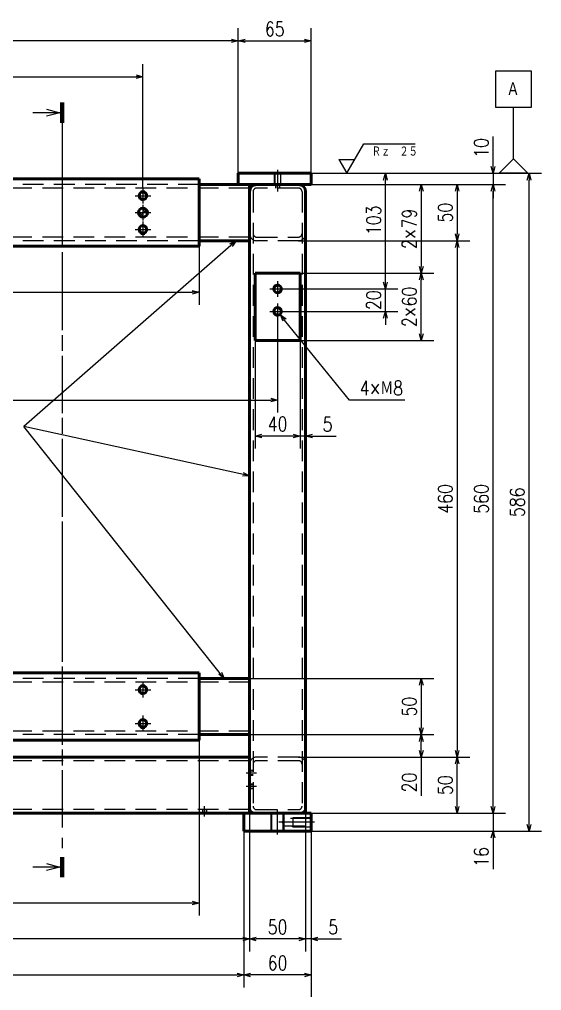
# Model space of a CAD drawing. Header units: millimetres. Extents: x -1556 to 1738, y -901 to 1368.
# Drawn here: x 410 to 875, y -142 to 723 of the extents above; entities that cross this region are included whole.
import ezdxf

# ---------------------------------------------------------------- set-up
doc = ezdxf.new("R2010")
doc.units = ezdxf.units.MM
doc.header["$LTSCALE"] = 1.453415
for name, pattern in [('CENTER', [50.8, 31.75, -6.35, 6.35, -6.35]), ('DASHED', [19.05, 12.7, -6.35]), ('PHANTOM', [63.5, 31.75, -6.35, 6.35, -6.35, 6.35, -6.35])]:
    doc.linetypes.add(name, pattern=pattern)
doc.layers.add('設計用（構成部品類）', color=7, linetype='Continuous')
doc.styles.get("Standard").update_dxf_attribs({"font": 'txt', "bigfont": 'extfont2'})
doc.dimstyles.get("Standard").update_dxf_attribs({"dimtxt": 2.5, "dimasz": 2.5, "dimexe": 1.25, "dimexo": 0.625, "dimtad": 1, "dimzin": 0, "dimdsep": 46, "dimtxsty": 'Standard', "dimcen": 2.5, "dimadec": 0, "dimazin": 0, "dimtfac": 0.75, "dimtmove": 0, "dimatfit": 3, "dimfxl": 1, "dimarcsym": 0})

# ---------------------------------------------------------------- blocks, each defined once
blk = doc.blocks.new('_OPEN30')
at = {"color": 0, "linetype": 'ByBlock', "lineweight": -2}
for p, q in [((-1, 0.267949), (0, 0)), ((0, 0), (-1, -0.267949)), ((0, 0), (-1, 0))]:
    blk.add_line(p, q, dxfattribs=at)
blk = doc.blocks.new('*D226')
at = {"layer": 'Defpoints', "color": 0}
for p in [(615, 16), (665, 16), (615, -96)]:
    blk.add_point(p, dxfattribs=at)
at = {"layer": '設計用（構成部品類）', "color": 0, "linetype": 'Continuous', "lineweight": 25}
for p, q in [((615, 16), (615, -107.2)), ((665, 16), (665, -107.2)), ((659, -96), (621, -96))]:
    blk.add_line(p, q, dxfattribs=at)
at = {"layer": '設計用（構成部品類）', "color": 0, "lineweight": 25, "xscale": 6, "yscale": 6, "zscale": 6, "rotation": 180}
blk.add_blockref('_OPEN30', (615, -96), dxfattribs=at)
at = {"layer": '設計用（構成部品類）', "color": 0, "lineweight": 25, "xscale": 6, "yscale": 6, "zscale": 6}
blk.add_blockref('_OPEN30', (665, -96), dxfattribs=at)
at = {"layer": '設計用（構成部品類）', "color": 0, "lineweight": 50, "insert": (640, -85.47), "char_height": 12.8, "attachment_point": 5}
blk.add_mtext('\\W0.800000;50', dxfattribs=at)
blk = doc.blocks.new('*D227')
at = {"layer": 'Defpoints', "color": 0}
for p in [(610, 0), (670, 0), (610, -128)]:
    blk.add_point(p, dxfattribs=at)
at = {"layer": '設計用（構成部品類）', "color": 0, "linetype": 'Continuous', "lineweight": 25}
for p, q in [((610, 0), (610, -139.2)), ((670, 0), (670, -139.2)), ((664, -128), (616, -128))]:
    blk.add_line(p, q, dxfattribs=at)
at = {"layer": '設計用（構成部品類）', "color": 0, "lineweight": 25, "xscale": 6, "yscale": 6, "zscale": 6, "rotation": 180}
blk.add_blockref('_OPEN30', (610, -128), dxfattribs=at)
at = {"layer": '設計用（構成部品類）', "color": 0, "lineweight": 25, "xscale": 6, "yscale": 6, "zscale": 6}
blk.add_blockref('_OPEN30', (670, -128), dxfattribs=at)
at = {"layer": '設計用（構成部品類）', "color": 0, "lineweight": 50, "insert": (640, -117.47), "char_height": 12.8, "attachment_point": 5}
blk.add_mtext('\\W0.800000;60', dxfattribs=at)
blk = doc.blocks.new('*D229')
at = {"layer": 'Defpoints', "color": 0}
for p in [(665, 16), (670, 0), (665, -96)]:
    blk.add_point(p, dxfattribs=at)
at = {"layer": '設計用（構成部品類）', "color": 0, "linetype": 'Continuous', "lineweight": 25}
for p, q in [((665, 16), (665, -107.2)), ((670, 0), (670, -107.2)), ((659, -96), (653, -96)), ((670, -96), (665, -96)), ((670, -96), (697.05, -96)), ((676, -96), (682, -96))]:
    blk.add_line(p, q, dxfattribs=at)
at = {"layer": '設計用（構成部品類）', "color": 0, "lineweight": 25, "xscale": 6, "yscale": 6, "zscale": 6}
blk.add_blockref('_OPEN30', (665, -96), dxfattribs=at)
at = {"layer": '設計用（構成部品類）', "color": 0, "lineweight": 25, "xscale": 6, "yscale": 6, "zscale": 6, "rotation": 180}
blk.add_blockref('_OPEN30', (670, -96), dxfattribs=at)
at = {"layer": '設計用（構成部品類）', "color": 0, "lineweight": 50, "insert": (689.52, -85.47), "char_height": 12.8, "attachment_point": 5}
blk.add_mtext('\\W0.800000;5', dxfattribs=at)
blk = doc.blocks.new('*D230')
at = {"layer": 'Defpoints', "color": 0}
for p in [(0, 0), (670, 0), (670, -160)]:
    blk.add_point(p, dxfattribs=at)
at = {"layer": '設計用（構成部品類）', "color": 0, "linetype": 'Continuous', "lineweight": 25}
for p, q in [((0, 0), (0, -171.2)), ((670, 0), (670, -171.2)), ((6, -160), (664, -160))]:
    blk.add_line(p, q, dxfattribs=at)
at = {"layer": '設計用（構成部品類）', "color": 0, "lineweight": 25, "xscale": 6, "yscale": 6, "zscale": 6, "rotation": 180}
blk.add_blockref('_OPEN30', (0, -160), dxfattribs=at)
at = {"layer": '設計用（構成部品類）', "color": 0, "lineweight": 25, "xscale": 6, "yscale": 6, "zscale": 6}
blk.add_blockref('_OPEN30', (670, -160), dxfattribs=at)
at = {"layer": '設計用（構成部品類）', "color": 0, "lineweight": 50, "insert": (335, -149.47), "char_height": 12.8, "attachment_point": 5}
blk.add_mtext('\\W0.800000;670', dxfattribs=at)
blk = doc.blocks.new('*D231')
at = {"layer": 'Defpoints', "color": 0}
for p in [(55, 16), (615, 16), (55, -96)]:
    blk.add_point(p, dxfattribs=at)
at = {"layer": '設計用（構成部品類）', "color": 0, "linetype": 'Continuous', "lineweight": 25}
for p, q in [((55, 16), (55, -107.2)), ((615, 16), (615, -107.2)), ((609, -96), (61, -96))]:
    blk.add_line(p, q, dxfattribs=at)
at = {"layer": '設計用（構成部品類）', "color": 0, "lineweight": 25, "xscale": 6, "yscale": 6, "zscale": 6}
for p, rotation in [((55, -96), 180), ((615, -96), 360)]:
    blk.add_blockref('_OPEN30', p, dxfattribs=dict(at, rotation=rotation))
at = {"layer": '設計用（構成部品類）', "color": 0, "lineweight": 50, "insert": (335, -85.47), "char_height": 12.8, "attachment_point": 5}
blk.add_mtext('\\W0.800000;(560)', dxfattribs=at)
blk = doc.blocks.new('*D232')
at = {"layer": 'Defpoints', "color": 0}
for p in [(60, 0), (610, 0), (610, -128)]:
    blk.add_point(p, dxfattribs=at)
at = {"layer": '設計用（構成部品類）', "color": 0, "linetype": 'Continuous', "lineweight": 25}
for p, q in [((60, 0), (60, -139.2)), ((610, 0), (610, -139.2)), ((66, -128), (604, -128))]:
    blk.add_line(p, q, dxfattribs=at)
at = {"layer": '設計用（構成部品類）', "color": 0, "lineweight": 25, "xscale": 6, "yscale": 6, "zscale": 6, "rotation": 180}
blk.add_blockref('_OPEN30', (60, -128), dxfattribs=at)
at = {"layer": '設計用（構成部品類）', "color": 0, "lineweight": 25, "xscale": 6, "yscale": 6, "zscale": 6}
blk.add_blockref('_OPEN30', (610, -128), dxfattribs=at)
at = {"layer": '設計用（構成部品類）', "color": 0, "lineweight": 50, "insert": (335, -117.47), "char_height": 12.8, "attachment_point": 5}
blk.add_mtext('\\W0.800000;(550)', dxfattribs=at)
blk = doc.blocks.new('*D233')
at = {"layer": 'Defpoints', "color": 0}
for p in [(100, 81), (570, 81), (100, -64)]:
    blk.add_point(p, dxfattribs=at)
at = {"layer": '設計用（構成部品類）', "color": 0, "linetype": 'Continuous', "lineweight": 25}
for p, q in [((100, 81), (100, -75.2)), ((570, 81), (570, -75.2)), ((564, -64), (106, -64))]:
    blk.add_line(p, q, dxfattribs=at)
at = {"layer": '設計用（構成部品類）', "color": 0, "lineweight": 25, "xscale": 6, "yscale": 6, "zscale": 6}
for p, rotation in [((100, -64), 180), ((570, -64), 360)]:
    blk.add_blockref('_OPEN30', p, dxfattribs=dict(at, rotation=rotation))
at = {"layer": '設計用（構成部品類）', "color": 0, "lineweight": 50, "insert": (335, -53.32), "char_height": 12.8, "attachment_point": 5}
blk.add_mtext('\\W0.800000;470', dxfattribs=at)
blk = doc.blocks.new('*D235')
at = {"layer": 'Defpoints', "color": 0}
for p in [(100, 521), (570, 521), (570, 480)]:
    blk.add_point(p, dxfattribs=at)
at = {"layer": '設計用（構成部品類）', "color": 0, "linetype": 'Continuous', "lineweight": 25}
for p, q in [((100, 521), (100, 468.8)), ((570, 521), (570, 468.8)), ((106, 480), (564, 480))]:
    blk.add_line(p, q, dxfattribs=at)
at = {"layer": '設計用（構成部品類）', "color": 0, "lineweight": 25, "xscale": 6, "yscale": 6, "zscale": 6, "rotation": 180}
blk.add_blockref('_OPEN30', (100, 480), dxfattribs=at)
at = {"layer": '設計用（構成部品類）', "color": 0, "lineweight": 25, "xscale": 6, "yscale": 6, "zscale": 6}
blk.add_blockref('_OPEN30', (570, 480), dxfattribs=at)
at = {"layer": '設計用（構成部品類）', "color": 0, "lineweight": 50, "insert": (335, 490.68), "char_height": 12.8, "attachment_point": 5}
blk.add_mtext('\\W0.800000;470', dxfattribs=at)
blk = doc.blocks.new('*D238')
at = {"layer": 'Defpoints', "color": 0}
for p in [(65, 704), (65, 586), (605, 586)]:
    blk.add_point(p, dxfattribs=at)
at = {"layer": '設計用（構成部品類）', "color": 0, "linetype": 'Continuous', "lineweight": 25}
for p, q in [((65, 586), (65, 715.2)), ((605, 586), (605, 715.2)), ((599, 704), (71, 704))]:
    blk.add_line(p, q, dxfattribs=at)
at = {"layer": '設計用（構成部品類）', "color": 0, "lineweight": 25, "xscale": 6, "yscale": 6, "zscale": 6}
for p, rotation in [((65, 704), 180), ((605, 704), 360)]:
    blk.add_blockref('_OPEN30', p, dxfattribs=dict(at, rotation=rotation))
at = {"layer": '設計用（構成部品類）', "color": 0, "lineweight": 50, "insert": (335, 714.68), "char_height": 12.8, "attachment_point": 5}
blk.add_mtext('\\W0.800000;540', dxfattribs=at)
blk = doc.blocks.new('*D239')
at = {"layer": 'Defpoints', "color": 0}
for p in [(670, 704), (605, 586), (670, 586)]:
    blk.add_point(p, dxfattribs=at)
at = {"layer": '設計用（構成部品類）', "color": 0, "linetype": 'Continuous', "lineweight": 25}
for p, q in [((605, 586), (605, 715.2)), ((670, 586), (670, 715.2)), ((611, 704), (664, 704))]:
    blk.add_line(p, q, dxfattribs=at)
at = {"layer": '設計用（構成部品類）', "color": 0, "lineweight": 25, "xscale": 6, "yscale": 6, "zscale": 6, "rotation": 180}
blk.add_blockref('_OPEN30', (605, 704), dxfattribs=at)
at = {"layer": '設計用（構成部品類）', "color": 0, "lineweight": 25, "xscale": 6, "yscale": 6, "zscale": 6}
blk.add_blockref('_OPEN30', (670, 704), dxfattribs=at)
at = {"layer": '設計用（構成部品類）', "color": 0, "lineweight": 50, "insert": (637.5, 714.53), "char_height": 12.8, "attachment_point": 5}
blk.add_mtext('\\W0.800000;65', dxfattribs=at)
blk = doc.blocks.new('*D240')
at = {"layer": 'Defpoints', "color": 0}
for p in [(520, 672), (150, 573), (520, 573)]:
    blk.add_point(p, dxfattribs=at)
at = {"layer": '設計用（構成部品類）', "color": 0, "linetype": 'Continuous', "lineweight": 25}
for p, q in [((150, 573), (150, 683.2)), ((520, 573), (520, 683.2)), ((156, 672), (514, 672))]:
    blk.add_line(p, q, dxfattribs=at)
at = {"layer": '設計用（構成部品類）', "color": 0, "lineweight": 25, "xscale": 6, "yscale": 6, "zscale": 6, "rotation": 180}
blk.add_blockref('_OPEN30', (150, 672), dxfattribs=at)
at = {"layer": '設計用（構成部品類）', "color": 0, "lineweight": 25, "xscale": 6, "yscale": 6, "zscale": 6}
blk.add_blockref('_OPEN30', (520, 672), dxfattribs=at)
at = {"layer": '設計用（構成部品類）', "color": 0, "lineweight": 50, "insert": (335, 682.53), "char_height": 12.8, "attachment_point": 5}
blk.add_mtext('\\W0.800000;370', dxfattribs=at)
blk = doc.blocks.new('*D243')
at = {"layer": 'Defpoints', "color": 0}
for p in [(620, 437), (660, 437), (620, 352)]:
    blk.add_point(p, dxfattribs=at)
at = {"layer": '設計用（構成部品類）', "color": 0, "linetype": 'Continuous', "lineweight": 25}
for p, q in [((620, 437), (620, 340.8)), ((660, 437), (660, 340.8)), ((654, 352), (626, 352))]:
    blk.add_line(p, q, dxfattribs=at)
at = {"layer": '設計用（構成部品類）', "color": 0, "lineweight": 25, "xscale": 6, "yscale": 6, "zscale": 6, "rotation": 180}
blk.add_blockref('_OPEN30', (620, 352), dxfattribs=at)
at = {"layer": '設計用（構成部品類）', "color": 0, "lineweight": 25, "xscale": 6, "yscale": 6, "zscale": 6}
blk.add_blockref('_OPEN30', (660, 352), dxfattribs=at)
at = {"layer": '設計用（構成部品類）', "color": 0, "lineweight": 50, "insert": (640, 362.68), "char_height": 12.8, "attachment_point": 5}
blk.add_mtext('\\W0.800000;40', dxfattribs=at)
blk = doc.blocks.new('*D244')
at = {"layer": 'Defpoints', "color": 0}
for p in [(665, 569.6), (660, 437), (660, 352)]:
    blk.add_point(p, dxfattribs=at)
at = {"layer": '設計用（構成部品類）', "color": 0, "linetype": 'Continuous', "lineweight": 25}
for p, q in [((660, 437), (660, 340.8)), ((654, 352), (648, 352)), ((665, 352), (660, 352)), ((665, 352), (692.05, 352)), ((671, 352), (677, 352))]:
    blk.add_line(p, q, dxfattribs=at)
at = {"layer": '設計用（構成部品類）', "color": 0, "lineweight": 25, "xscale": 6, "yscale": 6, "zscale": 6}
blk.add_blockref('_OPEN30', (660, 352), dxfattribs=at)
at = {"layer": '設計用（構成部品類）', "color": 0, "lineweight": 25, "xscale": 6, "yscale": 6, "zscale": 6, "rotation": 180}
blk.add_blockref('_OPEN30', (665, 352), dxfattribs=at)
at = {"layer": '設計用（構成部品類）', "color": 0, "lineweight": 50, "insert": (684.52, 362.53), "char_height": 12.8, "attachment_point": 5}
blk.add_mtext('\\W0.800000;5', dxfattribs=at)
blk = doc.blocks.new('*D245')
at = {"layer": 'Defpoints', "color": 0}
for p in [(30, 456), (640, 456), (640, 384)]:
    blk.add_point(p, dxfattribs=at)
at = {"layer": '設計用（構成部品類）', "color": 0, "linetype": 'Continuous', "lineweight": 25}
for p, q in [((30, 456), (30, 372.8)), ((640, 456), (640, 372.8)), ((36, 384), (634, 384))]:
    blk.add_line(p, q, dxfattribs=at)
at = {"layer": '設計用（構成部品類）', "color": 0, "lineweight": 25, "xscale": 6, "yscale": 6, "zscale": 6, "rotation": 180}
blk.add_blockref('_OPEN30', (30, 384), dxfattribs=at)
at = {"layer": '設計用（構成部品類）', "color": 0, "lineweight": 25, "xscale": 6, "yscale": 6, "zscale": 6}
blk.add_blockref('_OPEN30', (640, 384), dxfattribs=at)
at = {"layer": '設計用（構成部品類）', "color": 0, "lineweight": 50, "insert": (335, 394.53), "char_height": 12.8, "attachment_point": 5}
blk.add_mtext('\\W0.800000;610', dxfattribs=at)
blk = doc.blocks.new('*D247')
at = {"layer": 'Defpoints', "color": 0}
for p in [(670, 586), (864, 586), (670, 0)]:
    blk.add_point(p, dxfattribs=at)
at = {"layer": '設計用（構成部品類）', "color": 0, "linetype": 'Continuous', "lineweight": 25}
for p, q in [((670, 586), (875.2, 586)), ((864, 6), (864, 580)), ((670, 0), (875.2, 0))]:
    blk.add_line(p, q, dxfattribs=at)
at = {"layer": '設計用（構成部品類）', "color": 0, "lineweight": 25, "xscale": 6, "yscale": 6, "zscale": 6}
for p, rotation in [((864, 586), 90), ((864, 0), 270)]:
    blk.add_blockref('_OPEN30', p, dxfattribs=dict(at, rotation=rotation))
at = {"layer": '設計用（構成部品類）', "color": 0, "lineweight": 50, "insert": (853.47, 293), "char_height": 12.8, "attachment_point": 5, "rotation": 90}
blk.add_mtext('\\W0.800000;586', dxfattribs=at)
blk = doc.blocks.new('*D248')
at = {"layer": 'Defpoints', "color": 0}
for p in [(670, 586), (670, 576), (832, 576)]:
    blk.add_point(p, dxfattribs=at)
at = {"layer": '設計用（構成部品類）', "color": 0, "linetype": 'Continuous', "lineweight": 25}
for p, q in [((832, 586), (832, 618.71)), ((832, 592), (832, 598)), ((670, 586), (843.2, 586)), ((832, 586), (832, 576)), ((670, 576), (843.2, 576)), ((832, 570), (832, 564))]:
    blk.add_line(p, q, dxfattribs=at)
at = {"layer": '設計用（構成部品類）', "color": 0, "lineweight": 25, "xscale": 6, "yscale": 6, "zscale": 6}
for p, rotation in [((832, 586), 270), ((832, 576), 90)]:
    blk.add_blockref('_OPEN30', p, dxfattribs=dict(at, rotation=rotation))
at = {"layer": '設計用（構成部品類）', "color": 0, "lineweight": 50, "insert": (821.47, 608.64), "char_height": 12.8, "attachment_point": 5, "rotation": 90}
blk.add_mtext('\\W0.800000;10', dxfattribs=at)
blk = doc.blocks.new('*D249')
at = {"layer": 'Defpoints', "color": 0}
for p in [(670, 576), (832, 576), (670, 16)]:
    blk.add_point(p, dxfattribs=at)
at = {"layer": '設計用（構成部品類）', "color": 0, "linetype": 'Continuous', "lineweight": 25}
for p, q in [((670, 576), (843.2, 576)), ((832, 22), (832, 570)), ((670, 16), (843.2, 16))]:
    blk.add_line(p, q, dxfattribs=at)
at = {"layer": '設計用（構成部品類）', "color": 0, "lineweight": 25, "xscale": 6, "yscale": 6, "zscale": 6}
for p, rotation in [((832, 576), 90), ((832, 16), 270)]:
    blk.add_blockref('_OPEN30', p, dxfattribs=dict(at, rotation=rotation))
at = {"layer": '設計用（構成部品類）', "color": 0, "lineweight": 50, "insert": (821.47, 296), "char_height": 12.8, "attachment_point": 5, "rotation": 90}
blk.add_mtext('\\W0.800000;560', dxfattribs=at)
blk = doc.blocks.new('*D250')
at = {"layer": 'Defpoints', "color": 0}
for p in [(670, 16), (670, 0), (832, 0)]:
    blk.add_point(p, dxfattribs=at)
at = {"layer": '設計用（構成部品類）', "color": 0, "linetype": 'Continuous', "lineweight": 25}
for p, q in [((832, 22), (832, 28)), ((670, 16), (843.2, 16)), ((832, 16), (832, 0)), ((670, 0), (843.2, 0)), ((832, 0), (832, -33.84)), ((832, -6), (832, -12))]:
    blk.add_line(p, q, dxfattribs=at)
at = {"layer": '設計用（構成部品類）', "color": 0, "lineweight": 25, "xscale": 6, "yscale": 6, "zscale": 6}
for p, rotation in [((832, 16), 270), ((832, 0), 90)]:
    blk.add_blockref('_OPEN30', p, dxfattribs=dict(at, rotation=rotation))
at = {"layer": '設計用（構成部品類）', "color": 0, "lineweight": 50, "insert": (821.47, -22.92), "char_height": 12.8, "attachment_point": 5, "rotation": 90}
blk.add_mtext('\\W0.800000;16', dxfattribs=at)
blk = doc.blocks.new('*D251')
at = {"layer": 'Defpoints', "color": 0}
for p in [(658.6, 66), (800, 66), (670, 16)]:
    blk.add_point(p, dxfattribs=at)
at = {"layer": '設計用（構成部品類）', "color": 0, "linetype": 'Continuous', "lineweight": 25}
for p, q in [((658.6, 66), (811.2, 66)), ((800, 22), (800, 60)), ((670, 16), (811.2, 16))]:
    blk.add_line(p, q, dxfattribs=at)
at = {"layer": '設計用（構成部品類）', "color": 0, "lineweight": 25, "xscale": 6, "yscale": 6, "zscale": 6}
for p, rotation in [((800, 66), 90), ((800, 16), 270)]:
    blk.add_blockref('_OPEN30', p, dxfattribs=dict(at, rotation=rotation))
at = {"layer": '設計用（構成部品類）', "color": 0, "lineweight": 50, "insert": (789.47, 41), "char_height": 12.8, "attachment_point": 5, "rotation": 90}
blk.add_mtext('\\W0.800000;50', dxfattribs=at)
blk = doc.blocks.new('*D252')
at = {"layer": 'Defpoints', "color": 0}
for p in [(658.6, 526), (658.6, 66), (800, 66)]:
    blk.add_point(p, dxfattribs=at)
at = {"layer": '設計用（構成部品類）', "color": 0, "linetype": 'Continuous', "lineweight": 25}
for p, q in [((658.6, 526), (811.2, 526)), ((800, 520), (800, 72)), ((658.6, 66), (811.2, 66))]:
    blk.add_line(p, q, dxfattribs=at)
at = {"layer": '設計用（構成部品類）', "color": 0, "lineweight": 25, "xscale": 6, "yscale": 6, "zscale": 6}
for p, rotation in [((800, 526), 90), ((800, 66), 270)]:
    blk.add_blockref('_OPEN30', p, dxfattribs=dict(at, rotation=rotation))
at = {"layer": '設計用（構成部品類）', "color": 0, "lineweight": 50, "insert": (789.32, 296), "char_height": 12.8, "attachment_point": 5, "rotation": 90}
blk.add_mtext('\\W0.800000;460', dxfattribs=at)
blk = doc.blocks.new('*D253')
at = {"layer": 'Defpoints', "color": 0}
for p in [(670, 576), (658.6, 526), (800, 526)]:
    blk.add_point(p, dxfattribs=at)
at = {"layer": '設計用（構成部品類）', "color": 0, "linetype": 'Continuous', "lineweight": 25}
for p, q in [((670, 576), (811.2, 576)), ((800, 570), (800, 532)), ((658.6, 526), (811.2, 526))]:
    blk.add_line(p, q, dxfattribs=at)
at = {"layer": '設計用（構成部品類）', "color": 0, "lineweight": 25, "xscale": 6, "yscale": 6, "zscale": 6}
for p, rotation in [((800, 576), 90), ((800, 526), 270)]:
    blk.add_blockref('_OPEN30', p, dxfattribs=dict(at, rotation=rotation))
at = {"layer": '設計用（構成部品類）', "color": 0, "lineweight": 50, "insert": (789.47, 551), "char_height": 12.8, "attachment_point": 5, "rotation": 90}
blk.add_mtext('\\W0.800000;50', dxfattribs=at)
blk = doc.blocks.new('*D254')
at = {"layer": 'Defpoints', "color": 0}
for p in [(615, 136), (615, 86), (768, 86)]:
    blk.add_point(p, dxfattribs=at)
at = {"layer": '設計用（構成部品類）', "color": 0, "linetype": 'Continuous', "lineweight": 25}
for p, q in [((615, 136), (779.2, 136)), ((768, 130), (768, 92)), ((615, 86), (779.2, 86))]:
    blk.add_line(p, q, dxfattribs=at)
at = {"layer": '設計用（構成部品類）', "color": 0, "lineweight": 25, "xscale": 6, "yscale": 6, "zscale": 6}
for p, rotation in [((768, 136), 90), ((768, 86), 270)]:
    blk.add_blockref('_OPEN30', p, dxfattribs=dict(at, rotation=rotation))
at = {"layer": '設計用（構成部品類）', "color": 0, "lineweight": 50, "insert": (757.47, 111), "char_height": 12.8, "attachment_point": 5, "rotation": 90}
blk.add_mtext('\\W0.800000;50', dxfattribs=at)
blk = doc.blocks.new('*D255')
at = {"layer": 'Defpoints', "color": 0}
for p in [(615, 86), (768, 86), (658.6, 66)]:
    blk.add_point(p, dxfattribs=at)
at = {"layer": '設計用（構成部品類）', "color": 0, "linetype": 'Continuous', "lineweight": 25}
for p, q in [((615, 86), (779.2, 86)), ((768, 72), (768, 80)), ((658.6, 66), (779.2, 66)), ((768, 66), (768, 31.57))]:
    blk.add_line(p, q, dxfattribs=at)
at = {"layer": '設計用（構成部品類）', "color": 0, "lineweight": 25, "xscale": 6, "yscale": 6, "zscale": 6}
for p, rotation in [((768, 86), 90), ((768, 66), 270)]:
    blk.add_blockref('_OPEN30', p, dxfattribs=dict(at, rotation=rotation))
at = {"layer": '設計用（構成部品類）', "color": 0, "lineweight": 50, "insert": (757.47, 43.36), "char_height": 12.8, "attachment_point": 5, "rotation": 90}
blk.add_mtext('\\W0.800000;20', dxfattribs=at)
blk = doc.blocks.new('*X267')
at = {"layer": '設計用（構成部品類）', "color": 7, "linetype": 'Continuous', "lineweight": 25}
for p, q in [((0, 3.05), (0.95, 4)), ((0.51, 1.86), (2.64, 4)), ((1.29, 0.95), (3.89, 3.54)), ((2.35, 0.31), (3.89, 1.85)), ((3.74, 0), (3.89, 0.15))]:
    blk.add_line(p, q, dxfattribs=at)
blk = doc.blocks.new('*X268')
at = {"layer": '設計用（構成部品類）', "color": 7, "linetype": 'Continuous', "lineweight": 25}
for p, q in [((0, 2.94), (0.95, 3.89)), ((0, 1.24), (2.14, 3.38)), ((0.45, 0), (3.05, 2.59)), ((2.15, 0), (3.69, 1.54)), ((3.85, 0), (4, 0.15))]:
    blk.add_line(p, q, dxfattribs=at)
blk = doc.blocks.new('*D269')
at = {"layer": 'Defpoints', "color": 0}
for p in [(647, 483), (736, 483), (647, 463)]:
    blk.add_point(p, dxfattribs=at)
at = {"layer": '設計用（構成部品類）', "color": 0, "linetype": 'Continuous', "lineweight": 25}
for p, q in [((736, 489), (736, 495)), ((647, 483), (747.2, 483)), ((736, 463), (736, 483)), ((647, 463), (747.2, 463)), ((736, 457), (736, 451))]:
    blk.add_line(p, q, dxfattribs=at)
at = {"layer": '設計用（構成部品類）', "color": 0, "lineweight": 25, "xscale": 6, "yscale": 6, "zscale": 6}
for p, rotation in [((736, 483), 270), ((736, 463), 90)]:
    blk.add_blockref('_OPEN30', p, dxfattribs=dict(at, rotation=rotation))
at = {"layer": '設計用（構成部品類）', "color": 0, "lineweight": 50, "insert": (725.47, 473), "char_height": 12.8, "attachment_point": 5, "rotation": 90}
blk.add_mtext('\\W0.800000;20', dxfattribs=at)
blk = doc.blocks.new('*D270')
at = {"layer": 'Defpoints', "color": 0}
for p in [(670, 576), (660, 497), (768, 497)]:
    blk.add_point(p, dxfattribs=at)
at = {"layer": '設計用（構成部品類）', "color": 0, "linetype": 'Continuous', "lineweight": 25}
for p, q in [((670, 576), (779.2, 576)), ((768, 570), (768, 503)), ((660, 497), (779.2, 497))]:
    blk.add_line(p, q, dxfattribs=at)
at = {"layer": '設計用（構成部品類）', "color": 0, "lineweight": 25, "xscale": 6, "yscale": 6, "zscale": 6}
for p, rotation in [((768, 576), 90), ((768, 497), 270)]:
    blk.add_blockref('_OPEN30', p, dxfattribs=dict(at, rotation=rotation))
at = {"layer": '設計用（構成部品類）', "color": 0, "lineweight": 50, "insert": (757.47, 536.5), "char_height": 12.8, "attachment_point": 5, "rotation": 90}
blk.add_mtext('\\W0.800000;2×79', dxfattribs=at)
blk = doc.blocks.new('*D271')
at = {"layer": 'Defpoints', "color": 0}
for p in [(660, 497), (768, 497), (660, 437)]:
    blk.add_point(p, dxfattribs=at)
at = {"layer": '設計用（構成部品類）', "color": 0, "linetype": 'Continuous', "lineweight": 25}
for p, q in [((660, 497), (779.2, 497)), ((768, 443), (768, 491)), ((660, 437), (779.2, 437))]:
    blk.add_line(p, q, dxfattribs=at)
at = {"layer": '設計用（構成部品類）', "color": 0, "lineweight": 25, "xscale": 6, "yscale": 6, "zscale": 6}
for p, rotation in [((768, 497), 90), ((768, 437), 270)]:
    blk.add_blockref('_OPEN30', p, dxfattribs=dict(at, rotation=rotation))
at = {"layer": '設計用（構成部品類）', "color": 0, "lineweight": 50, "insert": (757.47, 467), "char_height": 12.8, "attachment_point": 5, "rotation": 90}
blk.add_mtext('\\W0.800000;2×60', dxfattribs=at)
blk = doc.blocks.new('*D272')
at = {"layer": 'Defpoints', "color": 0}
for p in [(670, 586), (736, 586), (647, 483)]:
    blk.add_point(p, dxfattribs=at)
at = {"layer": '設計用（構成部品類）', "color": 0, "linetype": 'Continuous', "lineweight": 25}
for p, q in [((670, 586), (747.2, 586)), ((736, 489), (736, 580)), ((647, 483), (747.2, 483))]:
    blk.add_line(p, q, dxfattribs=at)
at = {"layer": '設計用（構成部品類）', "color": 0, "lineweight": 25, "xscale": 6, "yscale": 6, "zscale": 6}
for p, rotation in [((736, 586), 90), ((736, 483), 270)]:
    blk.add_blockref('_OPEN30', p, dxfattribs=dict(at, rotation=rotation))
at = {"layer": '設計用（構成部品類）', "color": 0, "lineweight": 50, "insert": (725.47, 544.15), "char_height": 12.8, "attachment_point": 5, "rotation": 90}
blk.add_mtext('\\W0.800000;103', dxfattribs=at)
blk = doc.blocks.new('*D274')
at = {"layer": 'Defpoints', "color": 0}
for p in [(637.48, 466.11), (642.52, 459.89)]:
    blk.add_point(p, dxfattribs=at)
at = {"layer": '設計用（構成部品類）', "color": 0, "linetype": 'Continuous', "lineweight": 25}
for p, q in [((704, 384), (646.29, 455.23)), ((753.25, 384), (704, 384))]:
    blk.add_line(p, q, dxfattribs=at)
at = {"layer": '設計用（構成部品類）', "color": 0, "lineweight": 25, "xscale": 6, "yscale": 6, "zscale": 6, "rotation": 129.0118516242215}
blk.add_blockref('_OPEN30', (642.52, 459.89), dxfattribs=at)
at = {"layer": '設計用（構成部品類）', "color": 0, "lineweight": 50, "insert": (732.48, 394.68), "char_height": 12.8, "attachment_point": 5}
blk.add_mtext('\\W0.800000;4×Ｍ8', dxfattribs=at)
blk = doc.blocks.new('_NONE')
blk = doc.blocks.new('JZB_0008')
at = {"layer": '設計用（構成部品類）', "color": 8, "linetype": 'CENTER', "lineweight": 25}
for p, q in [((7, 14), (7, 0)), ((0, 7), (14, 7))]:
    blk.add_line(p, q, dxfattribs=at)
at = {"layer": '設計用（構成部品類）', "color": 104, "linetype": 'DASHED', "lineweight": 25}
for radius, start, end in [(4, 109.88502, 115.84193), (3.33, 109.88502, 115.84193), (4, 75, 93.81334), (3.33, 64.15807, 93.81334)]:
    blk.add_arc((7, 7), radius, start, end, dxfattribs=at)
blk = doc.blocks.new('JZB_0013')
at = {"layer": '設計用（構成部品類）', "color": 8, "linetype": 'CENTER', "lineweight": 25}
for p, q in [((7, 14), (7, 0)), ((0, 7), (14, 7))]:
    blk.add_line(p, q, dxfattribs=at)
at = {"layer": '設計用（構成部品類）', "color": 104, "linetype": 'DASHED', "lineweight": 25}
for radius, start, end in [(4, 109.88502, 115.84193), (3.33, 109.88502, 115.84193), (4, 75, 93.81334), (3.33, 64.15807, 93.81334)]:
    blk.add_arc((7, 7), radius, start, end, dxfattribs=at)
blk = doc.blocks.new('JZB_0014')
at = {"layer": '設計用（構成部品類）', "color": 8, "linetype": 'CENTER', "lineweight": 25}
blk.add_line((2, 9.2), (2, 0), dxfattribs=at)
at = {"layer": '設計用（構成部品類）', "color": 104, "linetype": 'DASHED', "lineweight": 25}
for p, q in [((0, 6.2), (0, 3)), ((0.38, 6.2), (0.38, 3)), ((3.62, 6.2), (3.62, 3)), ((4, 3), (4, 6.2))]:
    blk.add_line(p, q, dxfattribs=at)
blk = doc.blocks.new('JZB_0016')
at = {"layer": '設計用（構成部品類）', "color": 8, "linetype": 'CENTER', "lineweight": 25}
blk.add_line((0, 2), (9.2, 2), dxfattribs=at)
at = {"layer": '設計用（構成部品類）', "color": 104, "linetype": 'DASHED', "lineweight": 25}
for p, q in [((6.2, 4), (3, 4)), ((3, 3.62), (6.2, 3.62)), ((3, 0.38), (6.2, 0.38)), ((3, 0), (6.2, 0))]:
    blk.add_line(p, q, dxfattribs=at)
blk = doc.blocks.new('JZB_0017')
at = {"layer": '設計用（構成部品類）', "color": 8, "linetype": 'CENTER', "lineweight": 25}
blk.add_line((0, 2), (9.2, 2), dxfattribs=at)
at = {"layer": '設計用（構成部品類）', "color": 104, "linetype": 'DASHED', "lineweight": 25}
for p, q in [((6.2, 4), (3, 4)), ((3, 3.62), (6.2, 3.62)), ((3, 0.38), (6.2, 0.38)), ((3, 0), (6.2, 0))]:
    blk.add_line(p, q, dxfattribs=at)
blk = doc.blocks.new('JZB_0020')
at = {"layer": '設計用（構成部品類）', "color": 104, "linetype": 'DASHED', "lineweight": 25}
for p, q in [((0, 13), (0, 3)), ((0.54, 13), (0.54, 3)), ((5.46, 13), (5.46, 3)), ((6, 3), (6, 13))]:
    blk.add_line(p, q, dxfattribs=at)
at = {"layer": '設計用（構成部品類）', "color": 8, "linetype": 'CENTER', "lineweight": 25}
blk.add_line((3, 16), (3, 0), dxfattribs=at)
blk = doc.blocks.new('JZB_0022')
at = {"layer": '設計用（構成部品類）', "color": 8, "linetype": 'CENTER', "lineweight": 25}
for p, q in [((7, 14), (7, 0)), ((0, 7), (14, 7))]:
    blk.add_line(p, q, dxfattribs=at)
at = {"layer": '設計用（構成部品類）', "color": 104, "linetype": 'Continuous', "lineweight": 50}
blk.add_circle((7, 7), 3.33, dxfattribs=at)
at = {"layer": '設計用（構成部品類）', "color": 104, "linetype": 'Continuous', "lineweight": 25}
blk.add_arc((7, 7), 4, 75, 345, dxfattribs=at)
blk = doc.blocks.new('JZB_0023')
at = {"layer": '設計用（構成部品類）', "color": 8, "linetype": 'CENTER', "lineweight": 25}
for p, q in [((7, 14), (7, 0)), ((0, 7), (14, 7))]:
    blk.add_line(p, q, dxfattribs=at)
at = {"layer": '設計用（構成部品類）', "color": 104, "linetype": 'Continuous', "lineweight": 50}
blk.add_circle((7, 7), 3.33, dxfattribs=at)
at = {"layer": '設計用（構成部品類）', "color": 104, "linetype": 'Continuous', "lineweight": 25}
blk.add_arc((7, 7), 4, 75, 345, dxfattribs=at)
blk = doc.blocks.new('JZB_0026')
at = {"layer": '設計用（構成部品類）', "color": 8, "linetype": 'CENTER', "lineweight": 25}
for p, q in [((7, 14), (7, 0)), ((0, 7), (14, 7))]:
    blk.add_line(p, q, dxfattribs=at)
at = {"layer": '設計用（構成部品類）', "color": 104, "linetype": 'Continuous', "lineweight": 50}
blk.add_circle((7, 7), 4, dxfattribs=at)
blk = doc.blocks.new('JZB_0030')
at = {"layer": '設計用（構成部品類）', "color": 8, "linetype": 'CENTER', "lineweight": 25}
for p, q in [((7, 14), (7, 0)), ((0, 7), (14, 7))]:
    blk.add_line(p, q, dxfattribs=at)
at = {"layer": '設計用（構成部品類）', "color": 104, "linetype": 'Continuous', "lineweight": 50}
blk.add_circle((7, 7), 3.33, dxfattribs=at)
at = {"layer": '設計用（構成部品類）', "color": 104, "linetype": 'Continuous', "lineweight": 25}
blk.add_arc((7, 7), 4, 75, 345, dxfattribs=at)
blk = doc.blocks.new('JZB_0031')
at = {"layer": '設計用（構成部品類）', "color": 8, "linetype": 'CENTER', "lineweight": 25}
for p, q in [((7, 14), (7, 0)), ((0, 7), (14, 7))]:
    blk.add_line(p, q, dxfattribs=at)
at = {"layer": '設計用（構成部品類）', "color": 104, "linetype": 'Continuous', "lineweight": 50}
blk.add_circle((7, 7), 3.33, dxfattribs=at)
at = {"layer": '設計用（構成部品類）', "color": 104, "linetype": 'Continuous', "lineweight": 25}
blk.add_arc((7, 7), 4, 75, 345, dxfattribs=at)
blk = doc.blocks.new('JZB_0032')
at = {"layer": '設計用（構成部品類）', "color": 8, "linetype": 'CENTER', "lineweight": 25}
blk.add_line((2, 0), (2, 9.2), dxfattribs=at)
at = {"layer": '設計用（構成部品類）', "color": 104, "linetype": 'DASHED', "lineweight": 25}
for p, q in [((0, 6.2), (0, 3)), ((0.38, 3), (0.38, 6.2)), ((3.62, 3), (3.62, 6.2)), ((4, 3), (4, 6.2))]:
    blk.add_line(p, q, dxfattribs=at)
blk = doc.blocks.new('JZB_0035')
at = {"layer": '設計用（構成部品類）', "color": 8, "linetype": 'CENTER', "lineweight": 25}
for p, q in [((7, 14), (7, 0)), ((0, 7), (14, 7))]:
    blk.add_line(p, q, dxfattribs=at)
at = {"layer": '設計用（構成部品類）', "color": 104, "linetype": 'Continuous', "lineweight": 50}
blk.add_circle((7, 7), 3.33, dxfattribs=at)
at = {"layer": '設計用（構成部品類）', "color": 104, "linetype": 'Continuous', "lineweight": 25}
blk.add_arc((7, 7), 4, 75, 345, dxfattribs=at)
blk = doc.blocks.new('JZB_0036')
at = {"layer": '設計用（構成部品類）', "color": 8, "linetype": 'CENTER', "lineweight": 25}
for p, q in [((7, 14), (7, 0)), ((0, 7), (14, 7))]:
    blk.add_line(p, q, dxfattribs=at)
at = {"layer": '設計用（構成部品類）', "color": 104, "linetype": 'Continuous', "lineweight": 50}
blk.add_circle((7, 7), 3.33, dxfattribs=at)
at = {"layer": '設計用（構成部品類）', "color": 104, "linetype": 'Continuous', "lineweight": 25}
blk.add_arc((7, 7), 4, 75, 345, dxfattribs=at)
blk = doc.blocks.new('JZB_0037')
at = {"layer": '設計用（構成部品類）', "color": 8, "linetype": 'CENTER', "lineweight": 25}
blk.add_line((31.92, 4), (0, 4), dxfattribs=at)
at = {"layer": '設計用（構成部品類）', "color": 104, "linetype": 'DASHED', "lineweight": 25}
for p, q in [((4.92, 7.33), (3, 4)), ((3, 4), (4.92, 0.68)), ((28.92, 7.33), (4.92, 7.33)), ((4.92, 0.68), (4.92, 7.33)), ((4.92, 0.68), (28.92, 0.68)), ((12.92, 8), (11.75, 7.33)), ((11.75, 0.68), (12.92, 0)), ((28.92, 8), (12.92, 8)), ((12.92, 0), (12.92, 8)), ((12.92, 0), (28.92, 0))]:
    blk.add_line(p, q, dxfattribs=at)
blk = doc.blocks.new('JZB_0038')
at = {"layer": '設計用（構成部品類）', "color": 104, "linetype": 'DASHED', "lineweight": 25}
for p, q in [((0, 19), (0, 3)), ((0.95, 3), (0.95, 19)), ((11.05, 3), (11.05, 19)), ((12, 14.325), (12, 19)), ((12, 3), (12, 7.675))]:
    blk.add_line(p, q, dxfattribs=at)
at = {"layer": '設計用（構成部品類）', "color": 8, "linetype": 'CENTER', "lineweight": 25}
blk.add_line((6, 0), (6, 22), dxfattribs=at)
blk = doc.blocks.new('DIM_0005')
at = {"layer": '設計用（構成部品類）', "color": 7, "linetype": 'Continuous', "lineweight": 25}
blk.add_line((0, 12.32), (14.23, 12.32), dxfattribs=at)
blk.add_lwpolyline([(0, 12.32), (7.11, 0), (22.36, 26.4), (68.19, 26.4)], dxfattribs=at)
at = {"layer": '設計用（構成部品類）', "color": 7, "linetype": 'Continuous', "lineweight": 50, "width": 0.666667}
blk.add_text('Ｒｚ\u3000２５', height=8.8, dxfattribs=at).set_placement((29.47, 14.96))
blk = doc.blocks.new('DIM_0006')
at = {"layer": '設計用（構成部品類）', "color": 7, "linetype": 'Continuous', "lineweight": 25}
for points in [[(0, 58.89), (32, 58.89), (32, 90.89), (0, 90.89)], [(3.2, 0), (16, 12.8), (28.8, 0)]]:
    blk.add_lwpolyline(points, close=True, dxfattribs=at)
blk.add_lwpolyline([(16, 12.8), (16, 58.89)], dxfattribs=at)
at = {"layer": '設計用（構成部品類）', "color": 7, "linetype": 'Continuous', "lineweight": 50, "width": 0.833333}
blk.add_text('Ａ', height=12.8, dxfattribs=at).set_placement((9.6, 68.49))

msp = doc.modelspace()

# ---------------------------------------------------------------- linework, layer by layer
at = {"layer": '設計用（構成部品類）', "color": 8, "linetype": 'CENTER', "lineweight": 25}
msp.add_line((448, 640), (448, -32), dxfattribs=at)
at = {"layer": '設計用（構成部品類）', "color": 7, "linetype": 'PHANTOM', "lineweight": 25}
msp.add_line((448, 608), (448, 0), dxfattribs=at)
at = {"layer": '設計用（構成部品類）', "color": 104, "linetype": 'Continuous', "lineweight": 50}
for p, q in [((570, 581), (100, 581)), ((570, 521), (570, 581)), ((605, 586), (605, 576)), ((605, 586), (670, 586)), ((670, 586), (670, 576)), ((605, 576), (570, 576)), ((605, 576), (621.4, 576)), ((615, 569.6), (615, 576)), ((658.6, 576), (621.4, 576)), ((658.6, 576), (621.4, 576)), ((658.6, 576), (670, 576)), ((521.7436, 569.6), (518.2564, 569.6)), ((615, 569.6), (615, 66)), ((665, 569.6), (665, 16)), ((521.7436, 532.4), (518.2564, 532.4)), ((100, 521), (570, 521)), ((615, 526), (570, 526)), ((660, 497), (620, 497)), ((620, 437), (620, 497)), ((660, 437), (660, 497)), ((660, 437), (620, 437)), ((570, 141), (100, 141)), ((570, 81), (570, 141)), ((615, 136), (570, 136)), ((521.7436, 129.6), (518.2564, 129.6)), ((521.7436, 92.4), (518.2564, 92.4)), ((100, 81), (570, 81)), ((615, 86), (570, 86)), ((615, 66), (55, 66)), ((615, 66), (615, 16)), ((610, 16), (60, 16)), ((670, 16), (610, 16)), ((610, 0), (610, 16)), ((670, 0), (670, 16)), ((670, 0), (610, 0))]:
    msp.add_line(p, q, dxfattribs=at)
at = {"layer": '設計用（構成部品類）', "color": 104, "linetype": 'DASHED', "lineweight": 25}
for p, q in [((615, 572.8), (55, 572.8)), ((570, 576), (100, 576)), ((658.6, 572.8), (621.4, 572.8)), ((618.2, 569.6), (618.2, 16)), ((661.8, 569.6), (661.8, 16)), ((615, 529.2), (55, 529.2)), ((621.4, 529.2), (658.6, 529.2)), ((570, 526), (100, 526)), ((658.6, 526), (621.4, 526)), ((615, 132.8), (55, 132.8)), ((570, 136), (100, 136)), ((615, 89.2), (55, 89.2)), ((570, 86), (100, 86)), ((615, 62.8), (55, 62.8)), ((658.6, 66), (621.4, 66)), ((658.6, 62.8), (621.4, 62.8)), ((615, 19.2), (55, 19.2)), ((621.4, 19.2), (658.6, 19.2))]:
    msp.add_line(p, q, dxfattribs=at)
at = {"layer": '設計用（構成部品類）', "color": 7, "linetype": 'Continuous', "lineweight": 50, "const_width": 3.968}
for points in [[(448, 630.864), (448, 649.136)], [(448, -22.864), (448, -41.136)]]:
    msp.add_lwpolyline(points, dxfattribs=at)
at = {"layer": '設計用（構成部品類）', "color": 104, "linetype": 'Continuous', "lineweight": 50}
for centre, start, end in [((621.4, 569.6), 90, 180), ((621.4, 569.6), 90, 180), ((658.6, 569.6), 0, 90), ((658.6, 569.6), 0, 90)]:
    msp.add_arc(centre, 6.4, start, end, dxfattribs=at)
at = {"layer": '設計用（構成部品類）', "color": 104, "linetype": 'DASHED', "lineweight": 25}
for centre, radius, start, end in [((621.4, 569.6), 3.2, 90, 180), ((658.6, 569.6), 3.2, 0, 90), ((621.4, 532.4), 6.4, 180, 270), ((621.4, 532.4), 3.2, 180, 270), ((658.6, 532.4), 6.4, 270, 0), ((658.6, 532.4), 3.2, 270, 0), ((621.4, 59.6), 6.4, 90, 180), ((621.4, 59.6), 3.2, 90, 180), ((658.6, 59.6), 6.4, 0, 90), ((658.6, 59.6), 3.2, 0, 90), ((621.4, 22.4), 6.4, 180, 270), ((621.4, 22.4), 3.2, 180, 270), ((658.6, 22.4), 6.4, 270, 0), ((658.6, 22.4), 3.2, 270, 0)]:
    msp.add_arc(centre, radius, start, end, dxfattribs=at)

# ---------------------------------------------------------------- block references
at = {"layer": '設計用（構成部品類）', "color": 7, "linetype": 'Continuous', "lineweight": 25}
for name, p in [('DIM_0006', (834.2863, 586)), ('DIM_0005', (694.449, 586)), ('*X268', (520, 551)), ('*X267', (516.1133, 547.0028))]:
    msp.add_blockref(name, p, dxfattribs=at)
at = {"layer": '設計用（構成部品類）'}
for name, p in [('JZB_0020', (637, 573)), ('JZB_0013', (513, 559)), ('JZB_0031', (513, 559)), ('JZB_0014', (638, 569.8)), ('JZB_0026', (513, 544)), ('JZB_0030', (513, 529)), ('JZB_0036', (633, 476)), ('JZB_0035', (633, 456)), ('JZB_0008', (513, 119)), ('JZB_0022', (513, 119)), ('JZB_0023', (513, 89)), ('JZB_0017', (612, 50)), ('JZB_0016', (612, 38)), ('JZB_0032', (573, 13)), ('JZB_0038', (634, -3)), ('JZB_0037', (641.0803, 4))]:
    msp.add_blockref(name, p, dxfattribs=at)

# ---------------------------------------------------------------- dimensions: what is measured, and where the dimension line sits
at = {"layer": '設計用（構成部品類）', "color": 7, "linetype": 'Continuous', "lineweight": 50}
for base, p1, p2, angle, override, picture, middle in [((65, 704), (605, 586), (65, 586), 180, {"dimtxt": 12.8, "dimasz": 6, "dimexe": 11.2, "dimexo": 0, "dimgap": 4, "dimdec": 3, "dimzin": 8, "dimblk": 'OPEN30', "dimclrd": 0, "dimclre": 0, "dimclrt": 0, "dimtp": 0, "dimtm": 0, "dimlwd": 25, "dimlwe": 25}, '*D238', (335, 704)), ((832, 576), (670, 586), (670, 576), 270, {"dimtxt": 12.8, "dimasz": 6, "dimexe": 11.2, "dimexo": 0, "dimgap": 4, "dimdec": 3, "dimzin": 8, "dimblk": 'OPEN30', "dimclrd": 0, "dimclre": 0, "dimclrt": 0, "dimtp": 0, "dimtm": 0, "dimlwd": 25, "dimlwe": 25}, '*D248', (832, 608.64)), ((736, 586), (647, 483), (670, 586), 90, {"dimtxt": 12.8, "dimasz": 6, "dimexe": 11.2, "dimexo": 0, "dimgap": 4, "dimdec": 3, "dimzin": 8, "dimblk": 'OPEN30', "dimclrd": 0, "dimclre": 0, "dimclrt": 0, "dimtp": 0, "dimtm": 0, "dimlwd": 25, "dimlwe": 25}, '*D272', (736, 544.1497)), ((864, 586), (670, 0), (670, 586), 90, {"dimtxt": 12.8, "dimasz": 6, "dimexe": 11.2, "dimexo": 0, "dimgap": 4, "dimdec": 3, "dimzin": 8, "dimblk": 'OPEN30', "dimclrd": 0, "dimclre": 0, "dimclrt": 0, "dimtp": 0, "dimtm": 0, "dimlwd": 25, "dimlwe": 25}, '*D247', (864, 293)), ((800, 526), (670, 576), (658.6, 526), 270, {"dimtxt": 12.8, "dimasz": 6, "dimexe": 11.2, "dimexo": 0, "dimgap": 4, "dimdec": 3, "dimzin": 8, "dimblk": 'OPEN30', "dimclrd": 0, "dimclre": 0, "dimclrt": 0, "dimtp": 0, "dimtm": 0, "dimlwd": 25, "dimlwe": 25}, '*D253', (800, 551)), ((768, 497), (670, 576), (660, 497), 270, {"dimtxt": 12.8, "dimasz": 6, "dimexe": 11.2, "dimexo": 0, "dimgap": 4, "dimdec": 3, "dimzin": 8, "dimpost": '2×<>', "dimblk": 'OPEN30', "dimclrd": 0, "dimclre": 0, "dimclrt": 0, "dimtp": 0, "dimtm": 0, "dimlwd": 25, "dimlwe": 25}, '*D270', (768, 536.5)), ((832, 576), (670, 16), (670, 576), 90, {"dimtxt": 12.8, "dimasz": 6, "dimexe": 11.2, "dimexo": 0, "dimgap": 4, "dimdec": 3, "dimzin": 8, "dimblk": 'OPEN30', "dimclrd": 0, "dimclre": 0, "dimclrt": 0, "dimtp": 0, "dimtm": 0, "dimlwd": 25, "dimlwe": 25}, '*D249', (832, 296)), ((660, 352), (665, 569.6), (660, 437), 180, {"dimtxt": 12.8, "dimasz": 6, "dimexe": 11.2, "dimexo": 0, "dimgap": 4, "dimdec": 3, "dimzin": 8, "dimblk": 'OPEN30', "dimse1": 1, "dimclrd": 0, "dimclre": 0, "dimclrt": 0, "dimtp": 0, "dimtm": 0, "dimlwd": 25, "dimlwe": 25}, '*D244', (684.5226, 352)), ((800, 66), (658.6, 526), (658.6, 66), 270, {"dimtxt": 12.8, "dimasz": 6, "dimexe": 11.2, "dimexo": 0, "dimgap": 4, "dimdec": 3, "dimzin": 8, "dimblk": 'OPEN30', "dimclrd": 0, "dimclre": 0, "dimclrt": 0, "dimtp": 0, "dimtm": 0, "dimlwd": 25, "dimlwe": 25}, '*D252', (800, 296)), ((736, 483), (647, 463), (647, 483), 90, {"dimtxt": 12.8, "dimasz": 6, "dimexe": 11.2, "dimexo": 0, "dimgap": 4, "dimdec": 3, "dimzin": 8, "dimblk": 'OPEN30', "dimclrd": 0, "dimclre": 0, "dimclrt": 0, "dimtp": 0, "dimtm": 0, "dimlwd": 25, "dimlwe": 25}, '*D269', (736, 473)), ((768, 497), (660, 437), (660, 497), 90, {"dimtxt": 12.8, "dimasz": 6, "dimexe": 11.2, "dimexo": 0, "dimgap": 4, "dimdec": 3, "dimzin": 8, "dimpost": '2×<>', "dimblk": 'OPEN30', "dimclrd": 0, "dimclre": 0, "dimclrt": 0, "dimtp": 0, "dimtm": 0, "dimlwd": 25, "dimlwe": 25}, '*D271', (768, 467)), ((620, 352), (660, 437), (620, 437), 180, {"dimtxt": 12.8, "dimasz": 6, "dimexe": 11.2, "dimexo": 0, "dimgap": 4, "dimdec": 3, "dimzin": 8, "dimblk": 'OPEN30', "dimclrd": 0, "dimclre": 0, "dimclrt": 0, "dimtp": 0, "dimtm": 0, "dimlwd": 25, "dimlwe": 25}, '*D243', (640, 352)), ((768, 86), (615, 136), (615, 86), 270, {"dimtxt": 12.8, "dimasz": 6, "dimexe": 11.2, "dimexo": 0, "dimgap": 4, "dimdec": 3, "dimzin": 8, "dimblk": 'OPEN30', "dimclrd": 0, "dimclre": 0, "dimclrt": 0, "dimtp": 0, "dimtm": 0, "dimlwd": 25, "dimlwe": 25}, '*D254', (768, 111)), ((100, -64), (570, 81), (100, 81), 180, {"dimtxt": 12.8, "dimasz": 6, "dimexe": 11.2, "dimexo": 0, "dimgap": 4, "dimdec": 3, "dimzin": 8, "dimblk": 'OPEN30', "dimclrd": 0, "dimclre": 0, "dimclrt": 0, "dimtp": 0, "dimtm": 0, "dimlwd": 25, "dimlwe": 25}, '*D233', (335, -64)), ((768, 86), (658.6, 66), (615, 86), 90, {"dimtxt": 12.8, "dimasz": 6, "dimexe": 11.2, "dimexo": 0, "dimgap": 4, "dimdec": 3, "dimzin": 8, "dimblk": 'OPEN30', "dimclrd": 0, "dimclre": 0, "dimclrt": 0, "dimtp": 0, "dimtm": 0, "dimlwd": 25, "dimlwe": 25}, '*D255', (768, 43.36)), ((800, 66), (670, 16), (658.6, 66), 90, {"dimtxt": 12.8, "dimasz": 6, "dimexe": 11.2, "dimexo": 0, "dimgap": 4, "dimdec": 3, "dimzin": 8, "dimblk": 'OPEN30', "dimclrd": 0, "dimclre": 0, "dimclrt": 0, "dimtp": 0, "dimtm": 0, "dimlwd": 25, "dimlwe": 25}, '*D251', (800, 41)), ((832, 0), (670, 16), (670, 0), 270, {"dimtxt": 12.8, "dimasz": 6, "dimexe": 11.2, "dimexo": 0, "dimgap": 4, "dimdec": 3, "dimzin": 8, "dimblk": 'OPEN30', "dimclrd": 0, "dimclre": 0, "dimclrt": 0, "dimtp": 0, "dimtm": 0, "dimlwd": 25, "dimlwe": 25}, '*D250', (832, -22.9222)), ((55, -96), (615, 16), (55, 16), 180, {"dimtxt": 12.8, "dimasz": 6, "dimexe": 11.2, "dimexo": 0, "dimgap": 4, "dimdec": 3, "dimzin": 8, "dimpost": '(<>)', "dimblk": 'OPEN30', "dimclrd": 0, "dimclre": 0, "dimclrt": 0, "dimtp": 0, "dimtm": 0, "dimlwd": 25, "dimlwe": 25}, '*D231', (335, -96)), ((615, -96), (665, 16), (615, 16), 180, {"dimtxt": 12.8, "dimasz": 6, "dimexe": 11.2, "dimexo": 0, "dimgap": 4, "dimdec": 3, "dimzin": 8, "dimblk": 'OPEN30', "dimclrd": 0, "dimclre": 0, "dimclrt": 0, "dimtp": 0, "dimtm": 0, "dimlwd": 25, "dimlwe": 25}, '*D226', (640, -96)), ((665, -96), (670, 0), (665, 16), 180, {"dimtxt": 12.8, "dimasz": 6, "dimexe": 11.2, "dimexo": 0, "dimgap": 4, "dimdec": 3, "dimzin": 8, "dimblk": 'OPEN30', "dimclrd": 0, "dimclre": 0, "dimclrt": 0, "dimtp": 0, "dimtm": 0, "dimlwd": 25, "dimlwe": 25}, '*D229', (689.5226, -96)), ((610, -128), (670, 0), (610, 0), 180, {"dimtxt": 12.8, "dimasz": 6, "dimexe": 11.2, "dimexo": 0, "dimgap": 4, "dimdec": 3, "dimzin": 8, "dimblk": 'OPEN30', "dimclrd": 0, "dimclre": 0, "dimclrt": 0, "dimtp": 0, "dimtm": 0, "dimlwd": 25, "dimlwe": 25}, '*D227', (640, -128))]:
    dim = msp.add_linear_dim(base=base, p1=p1, p2=p2, angle=angle, text='\\W0.800000;<>', dimstyle='Standard', override=override, dxfattribs=at)
    dim.commit()
    dim.dimension.update_dxf_attribs({"geometry": picture, "text_midpoint": middle, "dimtype": 160})
for base, p1, p2, override, picture, middle in [((670, 704), (605, 586), (670, 586), {"dimtxt": 12.8, "dimasz": 6, "dimexe": 11.2, "dimexo": 0, "dimgap": 4, "dimdec": 3, "dimzin": 8, "dimblk": 'OPEN30', "dimclrd": 0, "dimclre": 0, "dimclrt": 0, "dimtp": 0, "dimtm": 0, "dimlwd": 25, "dimlwe": 25}, '*D239', (637.5, 704)), ((520, 672), (150, 573), (520, 573), {"dimtxt": 12.8, "dimasz": 6, "dimexe": 11.2, "dimexo": 0, "dimgap": 4, "dimdec": 3, "dimzin": 8, "dimblk": 'OPEN30', "dimclrd": 0, "dimclre": 0, "dimclrt": 0, "dimtp": 0, "dimtm": 0, "dimlwd": 25, "dimlwe": 25}, '*D240', (335, 672)), ((570, 480), (100, 521), (570, 521), {"dimtxt": 12.8, "dimasz": 6, "dimexe": 11.2, "dimexo": 0, "dimgap": 4, "dimdec": 3, "dimzin": 8, "dimblk": 'OPEN30', "dimclrd": 0, "dimclre": 0, "dimclrt": 0, "dimtp": 0, "dimtm": 0, "dimlwd": 25, "dimlwe": 25}, '*D235', (335, 480)), ((640, 384), (30, 456), (640, 456), {"dimtxt": 12.8, "dimasz": 6, "dimexe": 11.2, "dimexo": 0, "dimgap": 4, "dimdec": 3, "dimzin": 8, "dimblk": 'OPEN30', "dimclrd": 0, "dimclre": 0, "dimclrt": 0, "dimtp": 0, "dimtm": 0, "dimlwd": 25, "dimlwe": 25}, '*D245', (335, 384)), ((670, -160), (0, 0), (670, 0), {"dimtxt": 12.8, "dimasz": 6, "dimexe": 11.2, "dimexo": 0, "dimgap": 4, "dimdec": 3, "dimzin": 8, "dimblk": 'OPEN30', "dimclrd": 0, "dimclre": 0, "dimclrt": 0, "dimtp": 0, "dimtm": 0, "dimlwd": 25, "dimlwe": 25}, '*D230', (335, -160)), ((610, -128), (60, 0), (610, 0), {"dimtxt": 12.8, "dimasz": 6, "dimexe": 11.2, "dimexo": 0, "dimgap": 4, "dimdec": 3, "dimzin": 8, "dimpost": '(<>)', "dimblk": 'OPEN30', "dimclrd": 0, "dimclre": 0, "dimclrt": 0, "dimtp": 0, "dimtm": 0, "dimlwd": 25, "dimlwe": 25}, '*D232', (335, -128))]:
    dim = msp.add_linear_dim(base=base, p1=p1, p2=p2, text='\\W0.800000;<>', dimstyle='Standard', override=override, dxfattribs=at)
    dim.commit()
    dim.dimension.update_dxf_attribs({"geometry": picture, "text_midpoint": middle, "dimtype": 160})
dim = msp.add_diameter_dim_2p(p1=(637.4821, 466.1081), p2=(642.5179, 459.8919), text='\\W0.800000;<>', dimstyle='Standard', override={"dimtxt": 12.8, "dimasz": 6, "dimexe": 11.2, "dimexo": 0, "dimgap": 4, "dimtad": 3, "dimtih": 1, "dimtoh": 1, "dimdec": 3, "dimzin": 8, "dimpost": '4×Ｍ<>', "dimblk1": 'NONE', "dimblk2": 'OPEN30', "dimsah": 1, "dimcen": 0, "dimse2": 1, "dimclrd": 0, "dimclre": 0, "dimclrt": 0, "dimtp": 0, "dimtm": 0, "dimtofl": 0, "dimlwd": 25, "dimlwe": 25}, dxfattribs=at)
dim.commit()
dim.dimension.update_dxf_attribs({"geometry": '*D274', "text_midpoint": (732.48, 384), "dimtype": 163})

# ---------------------------------------------------------------- leaders
for points in [[(446.016, 640), (422.016, 640)], [(446.016, -32), (422.016, -32)]]:
    msp.add_leader(points, dimstyle='Standard', override={"dimasz": 11.968, "dimldrblk": 'OPEN30'}, dxfattribs=at)
at = {"layer": '設計用（構成部品類）', "color": 7, "linetype": 'Continuous', "lineweight": 25}
for points in [[(602.9512, 526), (413.9621, 360.3387)], [(615, 316.5858), (413.9621, 360.3387)], [(592.5, 136), (413.9621, 360.3387)]]:
    msp.add_leader(points, dimstyle='Standard', override={"dimasz": 6, "dimldrblk": 'OPEN30'}, dxfattribs=at)

doc.saveas('drawing.dxf')
